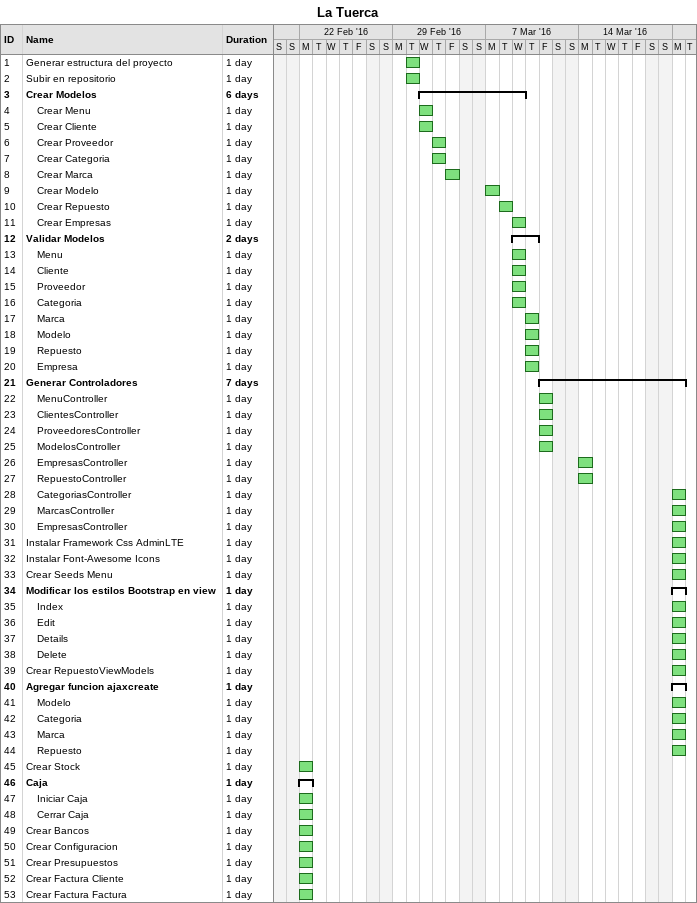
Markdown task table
La Tuerca

| ID | Level | Task | Duration | Start | Finish |
|---|---|---|---|---|---|
| 1 | 1 | Generar estructura del proyecto | 1d | 2016-03-01 | 2016-03-01 |
| 2 | 1 | Subir en repositorio | 1d | 2016-03-01 | 2016-03-01 |
| 3 | 1 | **Crear Modelos** | 6d | 2016-03-02 | 2016-03-09 |
| 4 | 2 | Crear Menu | 1d | 2016-03-02 | 2016-03-02 |
| 5 | 2 | Crear Cliente | 1d | 2016-03-02 | 2016-03-02 |
| 6 | 2 | Crear Proveedor | 1d | 2016-03-03 | 2016-03-03 |
| 7 | 2 | Crear Categoria | 1d | 2016-03-03 | 2016-03-03 |
| 8 | 2 | Crear Marca | 1d | 2016-03-04 | 2016-03-04 |
| 9 | 2 | Crear Modelo | 1d | 2016-03-07 | 2016-03-07 |
| 10 | 2 | Crear Repuesto | 1d | 2016-03-08 | 2016-03-08 |
| 11 | 2 | Crear Empresas | 1d | 2016-03-09 | 2016-03-09 |
| 12 | 1 | **Validar Modelos** | 2d | 2016-03-09 | 2016-03-10 |
| 13 | 2 | Menu | 1d | 2016-03-09 | 2016-03-09 |
| 14 | 2 | Cliente | 1d | 2016-03-09 | 2016-03-09 |
| 15 | 2 | Proveedor | 1d | 2016-03-09 | 2016-03-09 |
| 16 | 2 | Categoria | 1d | 2016-03-09 | 2016-03-09 |
| 17 | 2 | Marca | 1d | 2016-03-10 | 2016-03-10 |
| 18 | 2 | Modelo | 1d | 2016-03-10 | 2016-03-10 |
| 19 | 2 | Repuesto | 1d | 2016-03-10 | 2016-03-10 |
| 20 | 2 | Empresa | 1d | 2016-03-10 | 2016-03-10 |
| 21 | 1 | **Generar Controladores** | 7d | 2016-03-11 | 2016-03-21 |
| 22 | 2 | MenuController | 1d | 2016-03-11 | 2016-03-11 |
| 23 | 2 | ClientesController | 1d | 2016-03-11 | 2016-03-11 |
| 24 | 2 | ProveedoresController | 1d | 2016-03-11 | 2016-03-11 |
| 25 | 2 | ModelosController | 1d | 2016-03-11 | 2016-03-11 |
| 26 | 2 | EmpresasController | 1d | 2016-03-14 | 2016-03-14 |
| 27 | 2 | RepuestoController | 1d | 2016-03-14 | 2016-03-14 |
| 28 | 2 | CategoriasController | 1d | 2016-03-21 | 2016-03-21 |
| 29 | 2 | MarcasController | 1d | 2016-03-21 | 2016-03-21 |
| 30 | 2 | EmpresasController | 1d | 2016-03-21 | 2016-03-21 |
| 31 | 1 | Instalar Framework Css AdminLTE | 1d | 2016-03-21 | 2016-03-21 |
| 32 | 1 | Instalar Font-Awesome Icons | 1d | 2016-03-21 | 2016-03-21 |
| 33 | 1 | Crear Seeds Menu | 1d | 2016-03-21 | 2016-03-21 |
| 34 | 1 | **Modificar los estilos Bootstrap en view** | 1d | 2016-03-21 | 2016-03-21 |
| 35 | 2 | Index | 1d | 2016-03-21 | 2016-03-21 |
| 36 | 2 | Edit | 1d | 2016-03-21 | 2016-03-21 |
| 37 | 2 | Details | 1d | 2016-03-21 | 2016-03-21 |
| 38 | 2 | Delete | 1d | 2016-03-21 | 2016-03-21 |
| 39 | 1 | Crear RepuestoViewModels | 1d | 2016-03-21 | 2016-03-21 |
| 40 | 1 | **Agregar funcion ajaxcreate** | 1d | 2016-03-21 | 2016-03-21 |
| 41 | 2 | Modelo | 1d | 2016-03-21 | 2016-03-21 |
| 42 | 2 | Categoria | 1d | 2016-03-21 | 2016-03-21 |
| 43 | 2 | Marca | 1d | 2016-03-21 | 2016-03-21 |
| 44 | 2 | Repuesto | 1d | 2016-03-21 | 2016-03-21 |
| 45 | 1 | Crear Stock | 1d | 2016-02-22 | 2016-02-22 |
| 46 | 1 | **Caja** | 1d | 2016-02-22 | 2016-02-22 |
| 47 | 2 | Iniciar Caja | 1d | 2016-02-22 | 2016-02-22 |
| 48 | 2 | Cerrar Caja | 1d | 2016-02-22 | 2016-02-22 |
| 49 | 1 | Crear Bancos | 1d | 2016-02-22 | 2016-02-22 |
| 50 | 1 | Crear Configuracion | 1d | 2016-02-22 | 2016-02-22 |
| 51 | 1 | Crear Presupuestos | 1d | 2016-02-22 | 2016-02-22 |
| 52 | 1 | Crear Factura Cliente | 1d | 2016-02-22 | 2016-02-22 |
| 53 | 1 | Crear Factura Factura | 1d | 2016-02-22 | 2016-02-22 |
